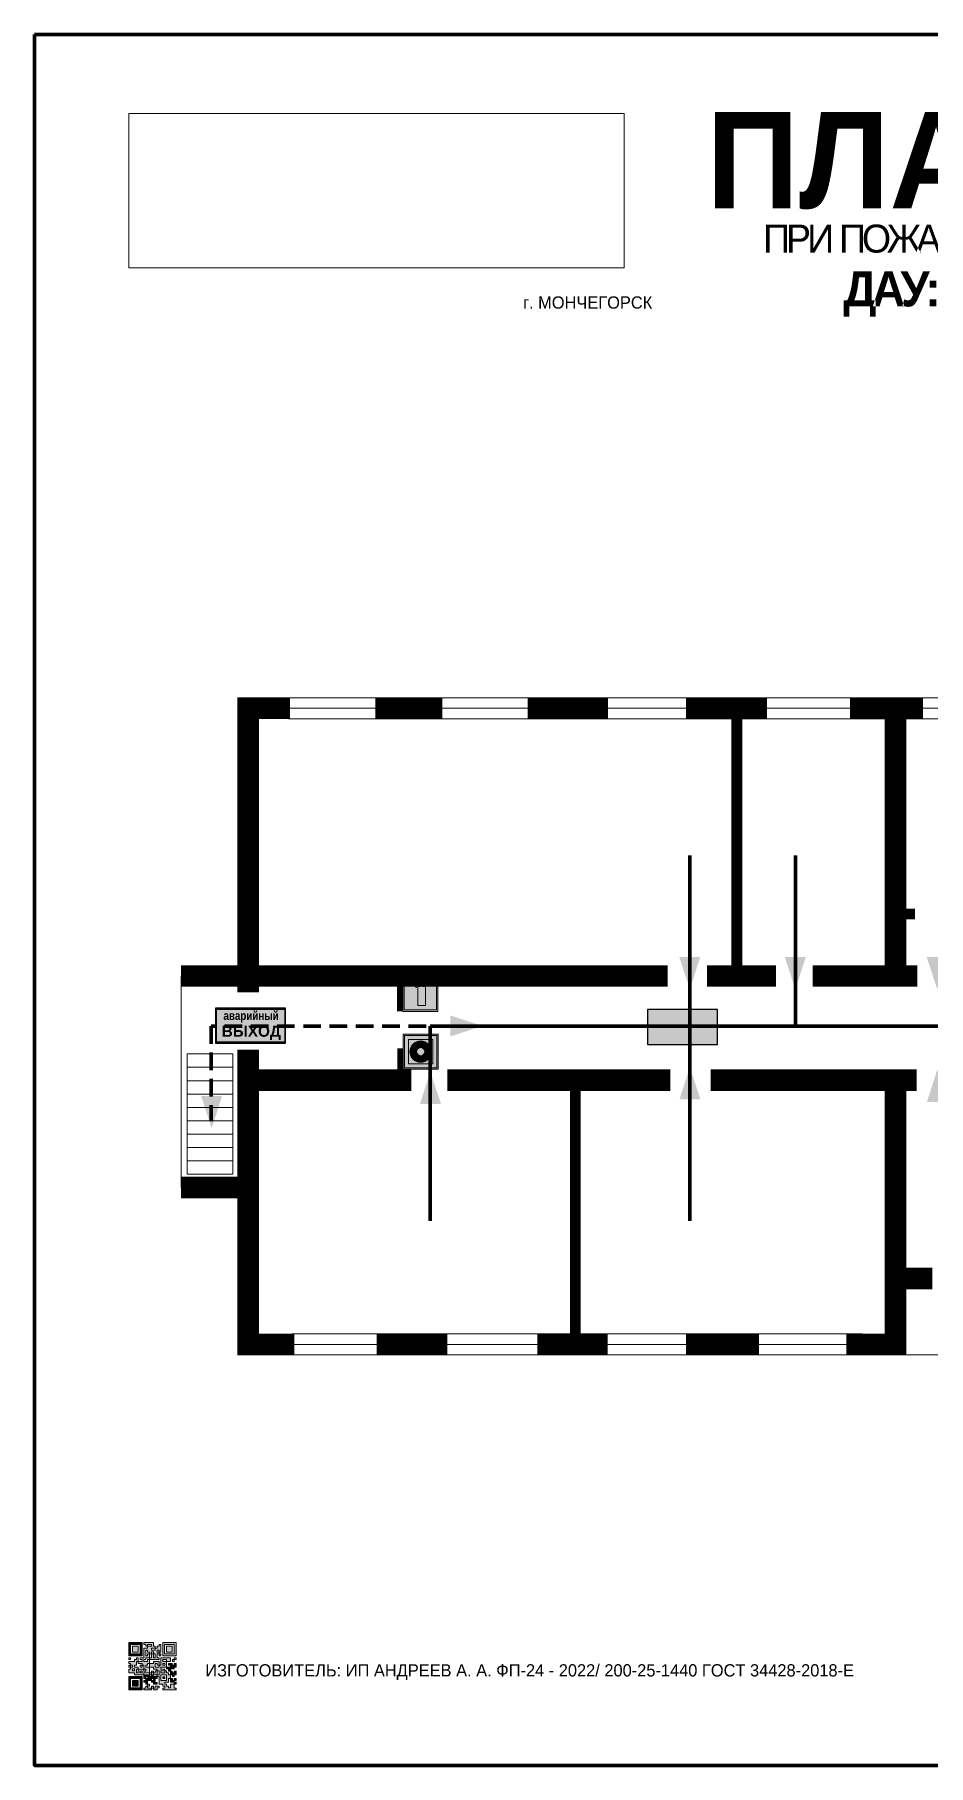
# Model space of a CAD drawing. Header units: millimetres. Extents: x 13810 to 67229, y 12374 to 21950.
# Drawn here: x 23687.5 to 23891.6, y 19872 to 20267 of the extents above; entities that cross this region are included whole.
import ezdxf

# ---------------------------------------------------------------- set-up
doc = ezdxf.new("R2010")
doc.units = ezdxf.units.MM
doc.linetypes.add('{ Wide Dash }', pattern=[12, 4, -2, 4, -2])
doc.layers.add('План_Штампы', color=7, linetype='Continuous')
doc.styles.add('обычный', font='arial.ttf')
picture_1 = doc.add_image_def('image1.jpg', size_in_pixel=(337, 105))

# ---------------------------------------------------------------- blocks, each defined once
blk = doc.blocks.new('QR')
at = {"lineweight": 0}
h = blk.add_hatch(color=256, dxfattribs=at)
h.dxf.hatch_style = 1
h.paths.add_polyline_path([(9241.16, 2687.38), (9242.01, 2687.38), (9242.01, 2687.83), (9241.59, 2687.83), (9241.59, 2688.68), (9239.45, 2688.68), (9239.45, 2688.25), (9239.86, 2688.25), (9239.86, 2687.83), (9240.29, 2687.83), (9240.29, 2688.25), (9241.16, 2688.25), (9241.16, 2687.83), (9240.29, 2687.83), (9240.29, 2687.38), (9239.45, 2687.38), (9239.45, 2685.22), (9238.57, 2685.22), (9238.57, 2684.8), (9239.02, 2684.8), (9239.02, 2684.37), (9238.13, 2684.37), (9238.13, 2683.92), (9239.02, 2683.92), (9239.02, 2683.5), (9239.44, 2683.5), (9239.44, 2682.64), (9239.87, 2682.64), (9239.87, 2682.18), (9239.44, 2682.18), (9239.44, 2682.64), (9238.13, 2682.64), (9238.13, 2681.76), (9237.71, 2681.76), (9237.71, 2682.64), (9238.13, 2682.64), (9238.13, 2683.07), (9237.27, 2683.07), (9237.27, 2683.51), (9237.71, 2683.51), (9237.71, 2684.37), (9238.13, 2684.37), (9238.13, 2685.22), (9237.71, 2685.22), (9237.71, 2684.8), (9237.28, 2684.8), (9237.28, 2684.38), (9235.98, 2684.38), (9235.98, 2683.92), (9236.4, 2683.92), (9236.4, 2683.49), (9236.84, 2683.49), (9236.84, 2683.07), (9236.4, 2683.07), (9236.4, 2682.64), (9235.98, 2682.64), (9235.98, 2681.76), (9237.29, 2681.76), (9237.29, 2681.33), (9239.43, 2681.33), (9239.43, 2681.76), (9240.74, 2681.76), (9240.74, 2683.05), (9239.87, 2683.05), (9239.87, 2683.5), (9240.29, 2683.5), (9240.29, 2683.91), (9240.74, 2683.91), (9240.74, 2684.81), (9240.29, 2684.81), (9240.29, 2684.79), (9240.29, 2684.37), (9239.45, 2684.37), (9239.45, 2684.8), (9239.87, 2684.8), (9239.87, 2685.21), (9240.74, 2685.21), (9240.74, 2686.1), (9240.29, 2686.1), (9240.29, 2685.64), (9239.86, 2685.64), (9239.86, 2686.95), (9240.29, 2686.95), (9240.29, 2686.52), (9240.74, 2686.52), (9240.74, 2686.1), (9241.16, 2686.1), (9241.16, 2686.53), (9241.59, 2686.53), (9241.59, 2686.1), (9242.02, 2686.1), (9242.02, 2685.21), (9241.59, 2685.21), (9241.59, 2686.1), (9241.16, 2686.1), (9241.16, 2685.21), (9240.74, 2685.21), (9240.74, 2684.81), (9242.89, 2684.81), (9242.89, 2685.22), (9242.47, 2685.22), (9242.47, 2686.11), (9242.89, 2686.11), (9242.89, 2686.52), (9242.46, 2686.52), (9242.46, 2686.95), (9242.89, 2686.95), (9242.89, 2686.52), (9243.32, 2686.52), (9243.32, 2688.26), (9242.9, 2688.26), (9242.9, 2687.83), (9242.47, 2687.83), (9242.47, 2687.38), (9242.01, 2687.38), (9242.01, 2686.94), (9241.16, 2686.94)])
h.paths.add_polyline_path([(9239.02, 2682.18), (9239.02, 2681.76), (9238.54, 2681.76), (9238.54, 2682.18)], flags=16)
h.paths.add_polyline_path([(9237.27, 2682.65), (9237.27, 2682.19), (9236.83, 2682.19), (9236.83, 2682.65)], flags=16)
h = blk.add_hatch(color=256, dxfattribs=at)
h.dxf.hatch_style = 1
h.paths.add_polyline_path([(9238.15, 2687.83), (9236.83, 2687.83), (9236.83, 2686.52), (9238.15, 2686.52)], flags=0)
h.paths.add_polyline_path([(9239.01, 2685.65), (9239.01, 2688.68), (9235.98, 2688.68), (9235.98, 2685.65)])
h.paths.add_polyline_path([(9236.41, 2686.1), (9236.41, 2688.26), (9238.56, 2688.26), (9238.56, 2686.1)], flags=16)
h.paths.add_polyline_path([(9236.83, 2686.52), (9236.83, 2687.83), (9238.15, 2687.83), (9238.15, 2686.52)], flags=0)
h = blk.add_hatch(color=256, dxfattribs=at)
h.dxf.hatch_style = 1
h.paths.add_polyline_path([(9243.32, 2686.11), (9242.89, 2686.11), (9242.89, 2685.64), (9243.32, 2685.64)])
h.paths.add_polyline_path([(9239.02, 2683.07), (9239.02, 2683.5), (9238.56, 2683.5), (9238.56, 2683.07)])
h.paths.add_polyline_path([(9236.4, 2684.8), (9236.4, 2685.22), (9235.98, 2685.22), (9235.98, 2684.8)])
h.paths.add_polyline_path([(9236.4, 2683.07), (9236.4, 2683.49), (9235.98, 2683.49), (9235.98, 2683.07)])
h = blk.add_hatch(color=256, dxfattribs=at)
h.dxf.hatch_style = 1
h.paths.add_polyline_path([(9238.15, 2686.52), (9238.15, 2687.83), (9236.83, 2687.83), (9236.83, 2686.52)])
h.paths.add_polyline_path([(9245.91, 2686.52), (9245.91, 2687.83), (9244.59, 2687.83), (9244.59, 2686.52)], flags=0)
h.paths.add_polyline_path([(9246.77, 2685.65), (9246.77, 2688.68), (9243.74, 2688.68), (9243.74, 2685.65)])
h.paths.add_polyline_path([(9244.17, 2686.1), (9244.17, 2688.26), (9246.32, 2688.26), (9246.32, 2686.1)], flags=16)
h.paths.add_polyline_path([(9244.59, 2686.52), (9244.59, 2687.83), (9245.91, 2687.83), (9245.91, 2686.52)], flags=0)
h = blk.add_hatch(color=256, dxfattribs=at)
h.dxf.hatch_style = 1
h.paths.add_polyline_path([(9240.75, 2681.76), (9240.75, 2681.35), (9241.17, 2681.35), (9241.17, 2681.76)])
h.paths.add_polyline_path([(9241.6, 2682.18), (9241.17, 2682.18), (9241.17, 2681.76), (9241.6, 2681.76)])
h.paths.add_polyline_path([(9242.47, 2681.34), (9242.47, 2682.19), (9242.02, 2682.19), (9242.02, 2681.76), (9241.6, 2681.76), (9241.6, 2681.34)])
h.paths.add_polyline_path([(9239.87, 2678.3), (9239.44, 2678.3), (9239.44, 2677.89), (9241.17, 2677.89), (9241.17, 2678.3), (9240.28, 2678.3), (9240.28, 2678.73), (9239.87, 2678.73)])
h.paths.add_polyline_path([(9240.75, 2678.73), (9240.75, 2679.19), (9240.28, 2679.19), (9240.28, 2678.73)])
h.paths.add_polyline_path([(9241.6, 2678.73), (9241.17, 2678.73), (9241.17, 2678.3), (9241.6, 2678.3)])
h.paths.add_polyline_path([(9242.02, 2678.3), (9241.6, 2678.3), (9241.6, 2677.89), (9242.48, 2677.89), (9242.48, 2678.31), (9242.9, 2678.31), (9242.9, 2678.73), (9242.02, 2678.73)])
h.paths.add_polyline_path([(9246.36, 2684.37), (9246.36, 2684.79), (9245.93, 2684.79), (9245.93, 2684.37)])
h.paths.add_polyline_path([(9246.78, 2685.2), (9246.36, 2685.2), (9246.36, 2684.79), (9246.78, 2684.79)])
h.paths.add_polyline_path([(9245.91, 2687.83), (9244.59, 2687.83), (9244.59, 2686.52), (9245.91, 2686.52)])
h = blk.add_hatch(color=256, dxfattribs=at)
h.dxf.hatch_style = 1
h.paths.add_polyline_path([(9243.32, 2682.64), (9243.32, 2683.07), (9244.62, 2683.07), (9244.62, 2684.37), (9243.74, 2684.37), (9243.74, 2684.8), (9244.62, 2684.8), (9244.62, 2684.37), (9245.48, 2684.37), (9245.48, 2685.22), (9243.32, 2685.22), (9243.32, 2683.5), (9242.89, 2683.5), (9242.89, 2683.06), (9242.01, 2683.06), (9242.01, 2683.91), (9242.47, 2683.91), (9242.47, 2683.5), (9242.89, 2683.5), (9242.89, 2684.38), (9241.59, 2684.38), (9241.59, 2683.91), (9240.74, 2683.91), (9240.74, 2683.05), (9241.59, 2683.05), (9241.59, 2682.64), (9242.47, 2682.64), (9242.47, 2682.19), (9242.91, 2682.19), (9242.91, 2681.34), (9242.48, 2681.34), (9242.48, 2680.91), (9242.91, 2680.91), (9242.91, 2679.17), (9243.75, 2679.17), (9243.75, 2678.73), (9244.2, 2678.73), (9244.2, 2678.3), (9243.75, 2678.3), (9243.75, 2677.88), (9246.78, 2677.88), (9246.78, 2678.3), (9246.35, 2678.3), (9246.35, 2679.19), (9245.48, 2679.19), (9245.48, 2678.31), (9245.05, 2678.31), (9245.05, 2678.73), (9244.62, 2678.73), (9244.62, 2679.19), (9244.2, 2679.19), (9244.2, 2679.61), (9245.05, 2679.61), (9245.05, 2680.46), (9245.48, 2680.46), (9245.48, 2681.34), (9245.04, 2681.34), (9245.04, 2681.76), (9244.63, 2681.76), (9244.63, 2682.19), (9244.21, 2682.19), (9244.21, 2681.76), (9243.32, 2681.76), (9243.32, 2682.19), (9244.21, 2682.19), (9244.21, 2682.64)])
h.paths.add_polyline_path([(9243.75, 2683.49), (9243.75, 2683.92), (9244.21, 2683.92), (9244.21, 2683.49)], flags=16)
h.paths.add_polyline_path([(9243.32, 2681.34), (9244.63, 2681.34), (9244.63, 2680.04), (9243.32, 2680.04)], flags=16)
h.paths.add_polyline_path([(9243.76, 2680.89), (9244.18, 2680.89), (9244.18, 2680.48), (9243.76, 2680.48)], flags=0)
h = blk.add_hatch(color=256, dxfattribs=at)
h.dxf.hatch_style = 1
h.paths.add_polyline_path([(9246.36, 2683.07), (9246.78, 2683.07), (9246.78, 2683.92), (9246.36, 2683.92), (9246.36, 2683.49), (9245.92, 2683.49), (9245.92, 2683.92), (9245.06, 2683.92), (9245.06, 2683.49), (9245.48, 2683.49), (9245.48, 2683.07), (9244.62, 2683.07), (9244.62, 2682.65), (9245.05, 2682.65), (9245.05, 2682.18), (9245.48, 2682.18), (9245.48, 2682.65), (9246.36, 2682.65)])
h.paths.add_polyline_path([(9246.78, 2682.18), (9246.36, 2682.18), (9246.36, 2681.75), (9245.92, 2681.75), (9245.92, 2682.18), (9245.48, 2682.18), (9245.48, 2681.34), (9245.48, 2681.34), (9245.94, 2681.34), (9245.94, 2680.91), (9246.36, 2680.91), (9246.36, 2681.34), (9246.78, 2681.34)])
h = blk.add_hatch(color=256, dxfattribs=at)
h.dxf.hatch_style = 1
h.paths.add_polyline_path([(9235.98, 2680.9), (9235.98, 2677.86), (9239.02, 2677.86), (9239.02, 2680.9)])
h.paths.add_polyline_path([(9238.57, 2680.48), (9238.57, 2678.32), (9236.41, 2678.32), (9236.41, 2680.48)], flags=16)
h.paths.add_polyline_path([(9238.15, 2680.05), (9238.15, 2678.74), (9236.83, 2678.74), (9236.83, 2680.05)], flags=0)
h = blk.add_hatch(color=256, dxfattribs=at)
h.dxf.hatch_style = 1
h.paths.add_polyline_path([(9238.15, 2680.05), (9236.83, 2680.05), (9236.83, 2678.74), (9238.15, 2678.74)])
h = blk.add_hatch(color=256, dxfattribs=at)
h.dxf.hatch_style = 1
h.paths.add_polyline_path([(9242.02, 2680.46), (9242.48, 2680.46), (9242.48, 2680.91), (9241.58, 2680.91), (9241.58, 2681.35), (9241.17, 2681.35), (9241.17, 2680.91), (9240.75, 2680.91), (9240.75, 2681.33), (9239.43, 2681.33), (9239.43, 2680.46), (9239.86, 2680.46), (9239.86, 2680.92), (9240.3, 2680.92), (9240.3, 2680.46), (9239.86, 2680.46), (9239.86, 2680.04), (9239.44, 2680.04), (9239.44, 2679.62), (9239.86, 2679.62), (9239.86, 2679.19), (9240.29, 2679.19), (9240.29, 2680.03), (9241.18, 2680.03), (9241.18, 2680.47), (9241.6, 2680.47), (9241.6, 2680.03), (9241.18, 2680.03), (9241.18, 2679.61), (9241.6, 2679.61), (9241.6, 2679.19), (9242.47, 2679.19), (9242.47, 2679.6), (9242.02, 2679.6)])
h = blk.add_hatch(color=256, dxfattribs=at)
h.dxf.hatch_style = 1
h.paths.add_polyline_path([(9244.18, 2680.48), (9244.18, 2680.89), (9243.76, 2680.89), (9243.76, 2680.48)])
h = blk.add_hatch(color=256, dxfattribs=at)
h.dxf.hatch_style = 1
h.paths.add_polyline_path([(9245.93, 2680.04), (9245.93, 2680.46), (9245.48, 2680.46), (9245.48, 2679.62), (9246.35, 2679.62), (9246.35, 2680.04)])
h.paths.add_polyline_path([(9246.78, 2680.04), (9246.78, 2680.46), (9246.35, 2680.46), (9246.35, 2680.04)])
h.paths.add_polyline_path([(9246.78, 2679.18), (9246.78, 2679.62), (9246.35, 2679.62), (9246.35, 2679.18)])
for points in [[(9237.71, 2685.22), (9238.13, 2685.22), (9238.13, 2684.37), (9237.71, 2684.37), (9237.71, 2683.51), (9237.27, 2683.51), (9237.27, 2683.07), (9238.13, 2683.07), (9238.13, 2682.64), (9237.71, 2682.64), (9237.71, 2681.76), (9238.13, 2681.76), (9238.13, 2682.64), (9239.44, 2682.64), (9239.44, 2683.5), (9239.02, 2683.5), (9239.02, 2683.07), (9238.56, 2683.07), (9238.56, 2683.5), (9239.02, 2683.5), (9239.02, 2683.92), (9238.13, 2683.92), (9238.13, 2684.37), (9239.02, 2684.37), (9239.02, 2684.8), (9238.57, 2684.8), (9238.57, 2685.22), (9239.45, 2685.22), (9239.45, 2687.38), (9240.29, 2687.38), (9240.29, 2687.83), (9239.86, 2687.83), (9239.86, 2688.25), (9239.45, 2688.25), (9239.45, 2688.68), (9241.59, 2688.68), (9241.59, 2687.83), (9242.01, 2687.83), (9242.01, 2687.38), (9242.47, 2687.38), (9242.47, 2687.83), (9242.9, 2687.83), (9242.9, 2688.26), (9243.32, 2688.26), (9243.32, 2686.52), (9242.89, 2686.52), (9242.89, 2686.11), (9243.32, 2686.11), (9243.32, 2685.64), (9242.89, 2685.64), (9242.89, 2686.11), (9242.47, 2686.11), (9242.47, 2685.22), (9242.89, 2685.22), (9242.89, 2684.81), (9240.74, 2684.81), (9240.74, 2683.91), (9241.59, 2683.91), (9241.59, 2684.38), (9242.89, 2684.38), (9242.89, 2683.5), (9242.47, 2683.5), (9242.47, 2683.91), (9242.01, 2683.91), (9242.01, 2683.06), (9242.89, 2683.06), (9242.89, 2683.5), (9243.32, 2683.5), (9243.32, 2685.22), (9245.48, 2685.22), (9245.48, 2684.37), (9244.62, 2684.37), (9244.62, 2683.07), (9245.48, 2683.07), (9245.48, 2683.49), (9245.06, 2683.49), (9245.06, 2683.92), (9245.92, 2683.92), (9245.92, 2683.49), (9246.36, 2683.49), (9246.36, 2683.92), (9246.78, 2683.92), (9246.78, 2683.07), (9246.36, 2683.07), (9246.36, 2682.65), (9245.48, 2682.65), (9245.48, 2682.18), (9245.92, 2682.18), (9245.92, 2681.75), (9246.36, 2681.75), (9246.36, 2682.18), (9246.78, 2682.18), (9246.78, 2681.34), (9246.36, 2681.34), (9246.36, 2680.91), (9245.94, 2680.91), (9245.94, 2681.34), (9245.48, 2681.34), (9245.48, 2680.46), (9245.93, 2680.46), (9245.93, 2680.04), (9246.35, 2680.04), (9246.35, 2680.46), (9246.78, 2680.46), (9246.78, 2680.04), (9246.78, 2680.04), (9246.35, 2680.04), (9246.35, 2679.62), (9246.78, 2679.62), (9246.78, 2679.18), (9246.35, 2679.18), (9246.35, 2678.3), (9246.78, 2678.3), (9246.78, 2677.88), (9243.75, 2677.88), (9243.75, 2678.3), (9244.2, 2678.3), (9244.2, 2678.73), (9243.75, 2678.73), (9243.75, 2679.17), (9242.91, 2679.17), (9242.91, 2680.91), (9242.48, 2680.91), (9242.48, 2680.46), (9242.02, 2680.46), (9242.02, 2679.6), (9242.47, 2679.6), (9242.47, 2679.19), (9241.6, 2679.19), (9241.6, 2679.61), (9241.18, 2679.61), (9241.18, 2680.03), (9240.29, 2680.03), (9240.29, 2679.19), (9240.75, 2679.19), (9240.75, 2678.73), (9240.28, 2678.73), (9240.28, 2678.3), (9241.17, 2678.3), (9241.17, 2678.73), (9241.6, 2678.73), (9241.6, 2678.3), (9242.02, 2678.3), (9242.02, 2678.73), (9242.9, 2678.73), (9242.9, 2678.31), (9242.48, 2678.31), (9242.48, 2677.89), (9241.6, 2677.89), (9241.6, 2678.3), (9241.17, 2678.3), (9241.17, 2677.89), (9239.44, 2677.89), (9239.44, 2678.3), (9239.87, 2678.3), (9239.87, 2678.73), (9240.28, 2678.73), (9240.28, 2679.19), (9240.29, 2679.19), (9239.86, 2679.19), (9239.86, 2679.62), (9239.44, 2679.62), (9239.44, 2680.04), (9239.86, 2680.04), (9239.86, 2680.46), (9239.43, 2680.46), (9239.43, 2681.33), (9237.29, 2681.33), (9237.29, 2681.76), (9235.98, 2681.76), (9235.98, 2682.64), (9236.4, 2682.64), (9236.4, 2683.07), (9235.98, 2683.07), (9235.98, 2683.49), (9236.4, 2683.49), (9236.4, 2683.92), (9235.98, 2683.92), (9235.98, 2684.38), (9237.28, 2684.38), (9237.28, 2684.8), (9237.71, 2684.8), (9237.71, 2685.22), (9237.92, 2685.22)], [(9240.74, 2686.1), (9240.74, 2686.52), (9240.29, 2686.52), (9240.29, 2686.95), (9239.86, 2686.95), (9239.86, 2685.64), (9240.29, 2685.64), (9240.29, 2686.1), (9240.74, 2686.1), (9240.74, 2686.52)], [(9240.74, 2683.05), (9240.74, 2681.76), (9239.43, 2681.76), (9239.43, 2681.33), (9240.75, 2681.33), (9240.75, 2681.35), (9240.75, 2680.91), (9241.17, 2680.91), (9241.17, 2681.35), (9241.58, 2681.35), (9241.58, 2680.91), (9242.48, 2680.91), (9242.48, 2681.34), (9242.91, 2681.34), (9242.91, 2682.19), (9242.47, 2682.19), (9242.47, 2682.64), (9241.59, 2682.64), (9241.59, 2683.05), (9240.74, 2683.05)], [(9240.74, 2685.21), (9239.87, 2685.21), (9239.87, 2684.8), (9239.45, 2684.8), (9239.45, 2684.37), (9240.29, 2684.37), (9240.29, 2684.79), (9240.29, 2684.81), (9240.74, 2684.81), (9240.74, 2685.21), (9239.87, 2685.21)], [(9240.74, 2683.91), (9240.29, 2683.91), (9240.29, 2683.5), (9239.87, 2683.5), (9239.87, 2683.05), (9240.74, 2683.05), (9240.74, 2683.91)], [(9241.6, 2681.76), (9242.02, 2681.76), (9242.02, 2682.19), (9242.47, 2682.19), (9242.47, 2681.34), (9241.6, 2681.34), (9241.6, 2681.76)], [(9244.62, 2683.07), (9243.32, 2683.07), (9243.32, 2682.64), (9244.21, 2682.64), (9244.21, 2682.19), (9243.32, 2682.19), (9243.32, 2681.76), (9244.21, 2681.76), (9244.21, 2682.19), (9244.63, 2682.19), (9244.63, 2681.76), (9245.04, 2681.76), (9245.04, 2681.34), (9245.48, 2681.34)], [(9244.62, 2684.37), (9244.62, 2684.8), (9243.74, 2684.8), (9243.74, 2684.37), (9244.62, 2684.37)], [(9245.48, 2682.18), (9245.05, 2682.18), (9245.05, 2682.65), (9244.62, 2682.65), (9244.62, 2683.07)], [(9245.48, 2682.18), (9245.48, 2681.34)], [(9239.86, 2680.46), (9239.86, 2680.92), (9240.3, 2680.92), (9240.3, 2680.46), (9239.86, 2680.46)], [(9245.48, 2680.46), (9245.05, 2680.46), (9245.05, 2679.61), (9244.2, 2679.61), (9244.2, 2679.19), (9244.62, 2679.19), (9244.62, 2678.73), (9245.05, 2678.73), (9245.05, 2678.31), (9245.48, 2678.31), (9245.48, 2679.19), (9246.35, 2679.19), (9246.35, 2679.07)], [(9246.35, 2679.62), (9245.48, 2679.62), (9245.48, 2680.46)], [(9245.48, 2680.46), (9245.48, 2679.62), (9246.35, 2679.62), (9246.35, 2680.04), (9245.93, 2680.04), (9245.93, 2680.46), (9245.48, 2680.46), (9245.48, 2679.62)], [(9246.35, 2679.62), (9246.35, 2679.18)]]:
    blk.add_lwpolyline(points, dxfattribs=at)
for points in [[(9235.98, 2685.65), (9239.01, 2685.65), (9239.01, 2688.68), (9235.98, 2688.68)], [(9236.41, 2688.26), (9238.56, 2688.26), (9238.56, 2686.1), (9236.41, 2686.1)], [(9236.83, 2687.83), (9238.15, 2687.83), (9238.15, 2686.52), (9236.83, 2686.52)], [(9240.29, 2687.83), (9241.16, 2687.83), (9241.16, 2688.25), (9240.29, 2688.25)], [(9240.29, 2688.25), (9241.16, 2688.25), (9241.16, 2687.83), (9240.29, 2687.83)], [(9241.16, 2686.1), (9240.74, 2686.1), (9240.74, 2685.21), (9241.16, 2685.21)], [(9242.01, 2687.38), (9241.16, 2687.38), (9241.16, 2686.94), (9242.01, 2686.94)], [(9241.16, 2687.38), (9242.01, 2687.38), (9242.01, 2686.94), (9241.16, 2686.94)], [(9241.16, 2686.53), (9241.59, 2686.53), (9241.59, 2686.1), (9241.16, 2686.1)], [(9241.59, 2686.1), (9242.02, 2686.1), (9242.02, 2685.21), (9241.59, 2685.21)], [(9242.89, 2686.52), (9242.46, 2686.52), (9242.46, 2686.95), (9242.89, 2686.95)], [(9243.74, 2685.65), (9246.77, 2685.65), (9246.77, 2688.68), (9243.74, 2688.68)], [(9244.17, 2688.26), (9246.32, 2688.26), (9246.32, 2686.1), (9244.17, 2686.1)], [(9244.59, 2687.83), (9245.91, 2687.83), (9245.91, 2686.52), (9244.59, 2686.52)], [(9235.98, 2684.8), (9236.4, 2684.8), (9236.4, 2685.22), (9235.98, 2685.22)], [(9236.4, 2683.07), (9236.84, 2683.07), (9236.84, 2683.49), (9236.4, 2683.49)], [(9236.83, 2682.19), (9237.27, 2682.19), (9237.27, 2682.65), (9236.83, 2682.65)], [(9238.54, 2682.18), (9239.02, 2682.18), (9239.02, 2681.76), (9238.54, 2681.76)], [(9239.44, 2682.64), (9239.87, 2682.64), (9239.87, 2682.18), (9239.44, 2682.18)], [(9241.17, 2682.18), (9241.6, 2682.18), (9241.6, 2681.76), (9241.17, 2681.76)], [(9243.75, 2683.92), (9244.21, 2683.92), (9244.21, 2683.49), (9243.75, 2683.49)], [(9245.93, 2684.79), (9246.36, 2684.79), (9246.36, 2684.37), (9245.93, 2684.37)], [(9246.36, 2685.2), (9246.78, 2685.2), (9246.78, 2684.79), (9246.36, 2684.79)], [(9235.98, 2677.86), (9239.02, 2677.86), (9239.02, 2680.9), (9235.98, 2680.9)], [(9236.41, 2680.48), (9238.57, 2680.48), (9238.57, 2678.32), (9236.41, 2678.32)], [(9236.83, 2680.05), (9238.15, 2680.05), (9238.15, 2678.74), (9236.83, 2678.74)], [(9240.75, 2681.76), (9241.17, 2681.76), (9241.17, 2681.35), (9240.75, 2681.35)], [(9241.18, 2680.03), (9241.6, 2680.03), (9241.6, 2680.47), (9241.18, 2680.47)], [(9243.32, 2680.04), (9244.63, 2680.04), (9244.63, 2681.34), (9243.32, 2681.34)], [(9243.76, 2680.89), (9244.18, 2680.89), (9244.18, 2680.48), (9243.76, 2680.48)]]:
    blk.add_lwpolyline(points, close=True, dxfattribs=at)
blk = doc.blocks.new('A$C32E8229D')
at = {"true_color": 0xffffff}
blk.add_hatch(color=7, dxfattribs=at).paths.add_polyline_path([(0, 0), (0, -8), (16, -8), (16, 0)])
h = blk.add_hatch(color=126)
h.paths.add_polyline_path([(0.2, -0.2), (15.8, -0.2), (15.8, -7.8), (0.2, -7.8)])
h.paths.add_polyline_path([(13.49, -2.05), (12.08, -2.05), (11.37, -2.63, 0.162397), (11.29, -2.84), (11.29, -3.63), (10.35, -3.63), (10.35, -4.05), (11.68, -4.05), (11.68, -3.48), (12.26, -4.28), (11.29, -5.1), (11.29, -6.78), (11.85, -6.78), (11.85, -5.44), (12.8, -4.64), (12.8, -5.94), (14.46, -5.94), (14.46, -5.39), (13.45, -5.39), (13.45, -3.97), (12.46, -2.59), (13.15, -2.59), (13.69, -3.34), (14.18, -3)], flags=16)
h.paths.add_polyline_path([(10.74, -1.82, 1), (11.8, -1.82, 1)], flags=16)
h.paths.add_polyline_path([(9.39, -3.59), (5.99, -3.59), (6.56, -3.03), (5.91, -3.03), (5.1, -3.83), (5.91, -4.64), (6.56, -4.64), (5.99, -4.09), (9.39, -4.09)], flags=16)
h.paths.add_polyline_path([(4.29, -1.08), (1.72, -1.08), (1.72, -6.6), (4.29, -6.6)], flags=16)
at = {"color": 126}
blk.add_lwpolyline([(16, -8), (0, -8), (0, 0), (16, 0)], close=True, dxfattribs=at)
blk = doc.blocks.new('A$C41C009D9')
at = {"true_color": 0xffffff}
blk.add_hatch(color=7, dxfattribs=at).paths.add_polyline_path([(0, 8), (-16, 8), (-16, 0), (0, 0)])
h = blk.add_hatch(color=126)
h.dxf.hatch_style = 1
h.paths.add_polyline_path([(-15.8, 7.8), (-15.8, 0.2), (-0.2, 0.2), (-0.2, 7.8)])
at = {"color": 126}
for points in [[(-16, 0), (0, 0), (0, 8), (-16, 8)], [(-16, 0), (0, 0), (0, 8), (-16, 8)], [(-15.8, 7.8), (-0.2, 7.8), (-0.2, 0.2), (-15.8, 0.2)]]:
    blk.add_lwpolyline(points, close=True, dxfattribs=at)
at = {"color": 7, "true_color": 0xffffff, "insert": (-15.8, 7.3), "char_height": 2.5, "width": 15.5999, "attachment_point": 1, "style": 'обычный'}
blk.add_mtext('\\pi1.6133;{\\fArial|b1|i0|c204|p34;\\H0.8x;\\W0.8;аварийный\\H1.25x;\\W1;\\P\\pi1.2327;ВЫХОД}', dxfattribs=at)
blk = doc.blocks.new('A$C3AD82952')
at = {"true_color": 0xf5f5ff}
h = blk.add_hatch(color=7, dxfattribs=at)
h.dxf.hatch_style = 1
h.paths.add_polyline_path([(8.21, 8.73, 0.414214), (7.89, 9.05), (7.22, 9.05), (7.22, 9.92), (7.59, 9.92, 1), (7.57, 10.36), (7.22, 10.36), (7.22, 10.6), (6.43, 10.6), (6.43, 10.36), (6.01, 10.36), (4.74, 9.59), (4.74, 8.69), (4.98, 8.73), (4.98, 9.26), (6.12, 9.91), (6.43, 9.91), (6.43, 9.05), (5.76, 9.05, 0.414214), (5.44, 8.73), (5.44, 2.2), (8.21, 2.2)], flags=0)
h.paths.add_polyline_path([(12.8, 12.8), (0, 12.8), (0, 0), (12.8, 0)])
h.paths.add_polyline_path([(0.51, 12.29), (12.29, 12.29), (12.29, 0.51), (0.51, 0.51)], flags=16)
h.paths.add_polyline_path([(4.74, 9.59), (6.01, 10.36), (6.43, 10.36), (6.43, 10.6), (7.22, 10.6), (7.22, 10.36), (7.59, 10.36, -0.94586), (7.59, 9.92), (7.22, 9.92), (7.22, 9.05), (7.89, 9.05, -0.414214), (8.21, 8.73), (8.21, 2.2), (5.44, 2.2), (5.44, 8.73, -0.414214), (5.76, 9.05), (6.43, 9.05), (6.43, 9.91), (6.12, 9.91), (4.98, 9.26), (4.98, 8.73), (4.74, 8.69)], flags=0)
h = blk.add_hatch(color=242)
h.dxf.hatch_style = 1
h.paths.add_polyline_path([(12.29, 12.29), (0.51, 12.29), (0.51, 0.51), (12.29, 0.51)])
h.paths.add_polyline_path([(4.74, 8.69), (4.74, 9.59), (6.01, 10.36), (6.43, 10.36), (6.43, 10.6), (7.22, 10.6), (7.22, 10.36), (7.59, 10.36, -0.94586), (7.59, 9.92), (7.22, 9.92), (7.22, 9.05), (7.89, 9.05, -0.414214), (8.21, 8.73), (8.21, 2.2), (5.44, 2.2), (5.44, 8.73, -0.414214), (5.76, 9.05), (6.43, 9.05), (6.43, 9.91), (6.12, 9.91), (4.98, 9.26), (4.98, 8.73)], flags=16)
h = blk.add_hatch(color=7, dxfattribs=at)
h.dxf.hatch_style = 1
h.paths.add_polyline_path([(8.21, 8.73, 0.414214), (7.89, 9.05), (7.22, 9.05), (7.22, 9.92), (7.59, 9.92, 1), (7.57, 10.36), (7.22, 10.36), (7.22, 10.6), (6.43, 10.6), (6.43, 10.36), (6.01, 10.36), (4.74, 9.59), (4.74, 8.69), (4.98, 8.73), (4.98, 9.26), (6.12, 9.91), (6.43, 9.91), (6.43, 9.05), (5.76, 9.05, 0.414214), (5.44, 8.73), (5.44, 2.2), (8.21, 2.2)])
at = {"color": 242, "lineweight": 5}
for p, q in [((0, 0), (0, 12.8)), ((0, 12.8), (12.8, 12.8)), ((12.8, 0), (12.8, 12.8)), ((6.01, 10.36), (4.74, 9.59)), ((4.74, 9.59), (4.74, 8.69)), ((4.74, 8.69), (4.98, 8.73)), ((4.98, 9.26), (6.12, 9.91)), ((4.98, 8.73), (4.98, 9.26)), ((5.44, 2.2), (5.44, 8.73)), ((5.76, 9.05), (6.43, 9.05)), ((6.01, 10.36), (6.43, 10.36)), ((6.12, 9.91), (6.43, 9.91)), ((7.22, 10.6), (6.43, 10.6)), ((6.43, 10.6), (6.43, 10.36)), ((6.43, 9.91), (6.43, 9.05)), ((7.22, 10.36), (7.22, 10.6)), ((7.59, 10.36), (7.22, 10.36)), ((7.22, 9.05), (7.22, 9.92)), ((7.59, 9.92), (7.22, 9.92)), ((7.89, 9.05), (7.22, 9.05)), ((8.21, 2.2), (8.21, 8.73)), ((0, 0), (12.8, 0)), ((5.44, 2.2), (8.21, 2.2))]:
    blk.add_line(p, q, dxfattribs=at)
blk.add_lwpolyline([(0.51, 12.29), (12.29, 12.29), (12.29, 0.51), (0.51, 0.51)], close=True, dxfattribs=at)
for centre, radius, start, end in [((5.76, 8.73), 0.32, 90, 180), ((7.58, 10.14), 0.223, 273.18746, 86.81254), ((7.89, 8.73), 0.32, 0, 90)]:
    blk.add_arc(centre, radius, start, end, dxfattribs=at)
blk = doc.blocks.new('A$C54414219')
at = {"true_color": 0xffffff}
h = blk.add_hatch(color=7, dxfattribs=at)
h.paths.add_polyline_path([(2.39, -9.45), (2.39, -18.3), (11.23, -18.3), (11.23, -9.45)], flags=0)
h.paths.add_polyline_path([(10.71, -13.87, -1), (2.92, -13.87, -1)], flags=0)
h.paths.add_polyline_path([(8.3, -13.87, -1), (5.33, -13.87, -1)], flags=0)
h.paths.add_polyline_path([(0.41, -7.47), (0.41, -20.27), (13.21, -20.27), (13.21, -7.47)])
h.paths.add_polyline_path([(0.92, -19.77), (12.71, -19.77), (12.71, -7.98), (0.92, -7.98)], flags=16)
h.paths.add_polyline_path([(11.23, -9.45), (11.23, -18.3), (2.39, -18.3), (2.39, -9.45)], flags=0)
at = {"lineweight": 5}
h = blk.add_hatch(color=242, dxfattribs=at)
h.paths.add_polyline_path([(12.71, -7.98), (0.92, -7.98), (0.92, -19.77), (12.71, -19.77)])
h.paths.add_polyline_path([(11.23, -18.3), (2.39, -18.3), (2.39, -9.45), (11.23, -9.45)], flags=16)
h.paths.add_polyline_path([(10.71, -13.87, -1), (2.92, -13.87, -1)], flags=0)
h.paths.add_polyline_path([(8.3, -13.87, -1), (5.33, -13.87, -1)], flags=0)
at = {"true_color": 0xffffff}
h = blk.add_hatch(color=7, dxfattribs=at)
h.paths.add_polyline_path([(2.39, -9.45), (2.39, -18.3), (11.23, -18.3), (11.23, -9.45)])
h.paths.add_polyline_path([(10.71, -13.87, -1), (2.92, -13.87, -1)], flags=16)
h.paths.add_polyline_path([(8.3, -13.87, -1), (5.33, -13.87, -1)], flags=0)
at = {"lineweight": 5}
h = blk.add_hatch(color=242, dxfattribs=at)
h.paths.add_polyline_path([(2.92, -13.87, 1), (10.71, -13.87, 1)])
h.paths.add_polyline_path([(8.3, -13.87, -1), (5.33, -13.87, -1)], flags=16)
at = {"color": 242, "lineweight": 5}
for p, q in [((0.41, -20.27), (0.41, -7.47)), ((0.41, -7.47), (13.21, -7.47)), ((0.41, -7.47), (13.21, -7.47)), ((13.21, -20.27), (13.21, -7.47)), ((0.41, -20.27), (13.21, -20.27))]:
    blk.add_line(p, q, dxfattribs=at)
for points in [[(0.92, -7.98), (12.71, -7.98), (12.71, -19.77), (0.92, -19.77)], [(2.39, -9.45), (11.23, -9.45), (11.23, -18.3), (2.39, -18.3)]]:
    blk.add_lwpolyline(points, close=True, dxfattribs=at)
for radius in [3.89, 1.49]:
    blk.add_circle((6.81, -13.87), radius, dxfattribs=at)

msp = doc.modelspace()

# ---------------------------------------------------------------- linework, layer by layer
at = {"color": 2, "lineweight": 100}
msp.add_lwpolyline([(23687.54, 20266.98), (24287.54, 20266.98), (24287.54, 19871.98), (23687.54, 19871.98)], close=True, dxfattribs=at)
at = {"lineweight": 100, "const_width": 4.94}
for points in [[(23736.28, 20048.43), (23736.28, 20113.24), (23745.82, 20113.24)], [(23765.3, 20113.24), (23780.61, 20113.24)], [(23800.09, 20113.24), (23818.43, 20113.24)], [(23836.2, 20113.24), (23854.73, 20113.24)], [(23873.64, 20113.24), (23890.34, 20113.24)], [(23884.02, 20052.13), (23884.02, 20113.24), (23884.02, 20087.62)], [(23746.84, 19968.04), (23736.28, 19968.04), (23736.28, 20035.33)], [(23720.96, 20003.89), (23736.28, 20003.89)], [(23884.02, 19983.07), (23892.48, 19983.07)], [(23781.74, 19968.04), (23765.65, 19968.04)], [(23818.38, 19968.04), (23802.29, 19968.04)], [(23852.89, 19968.04), (23836.22, 19968.04)], [(23884.02, 19968.04), (23872.86, 19968.04)]]:
    msp.add_lwpolyline(points, dxfattribs=at)
at = {"lineweight": 0}
for points in [[(23745.59, 20115.63), (24088.75, 20115.63)], [(23745.49, 20110.81), (24088.22, 20110.81)], [(23745.82, 20113.24), (24086.63, 20113.24)], [(23720.96, 20003.89), (23720.96, 20052.13)], [(23746.3, 19970.47), (23876.45, 19970.47)], [(23746.84, 19968.04), (23876.99, 19968.04)], [(23746.14, 19965.67), (23876.29, 19965.67)], [(23885.95, 19965.68), (23942.08, 19965.68)]]:
    msp.add_lwpolyline(points, dxfattribs=at)
for points, const_width in [([(23847.82, 20052.13), (23847.82, 20113.24)], 2.47), ([(23883.4, 20066.27), (23888.54, 20066.27)], 2.47), ([(23720.96, 20052.13), (23832.02, 20052.13)], 4.94), ([(23841, 20052.13), (23856.76, 20052.13)], 4.94), ([(23865.14, 20052.13), (23889, 20052.13)], 4.94), ([(23773.55, 20028.36), (23736.62, 20028.36)], 4.94), ([(23832.67, 20028.36), (23781.74, 20028.36)], 4.94), ([(23888.9, 20028.36), (23841.86, 20028.36)], 4.94), ([(23872.86, 19968.04), (23884.02, 19968.04), (23884.02, 20028.47)], 4.94), ([(23810.97, 19968.04), (23810.97, 20029.15)], 2.47)]:
    msp.add_lwpolyline(points, dxfattribs=dict(at, const_width=const_width))
at = {"color": 126, "lineweight": 100, "true_color": 0x008754}
for points in [[(23837.12, 20040.65), (23837.12, 20079.66)], [(23861.21, 20040.65), (23861.21, 20079.66)], [(23777.84, 20040.65), (24043.58, 20040.65)], [(23777.84, 20040.65), (23777.84, 19996.23)], [(23837.12, 20040.65), (23837.12, 19996.23)]]:
    msp.add_lwpolyline(points, dxfattribs=at)
at = {"lineweight": 0, "const_width": 1.24, "elevation": 1.24}
for points in [[(23770.89, 20044.07), (23770.89, 20052.25)], [(23770.94, 20029.3), (23770.94, 20035.66)]]:
    msp.add_lwpolyline(points, dxfattribs=at)
at = {"color": 126, "linetype": '{ Wide Dash }', "lineweight": 100, "true_color": 0x008754}
msp.add_lwpolyline([(23776.89, 20040.65), (23727.87, 20040.65), (23727.87, 20019.19)], dxfattribs=at)
at = {"lineweight": 0}
for points in [[(23722.35, 20031.29), (23732.78, 20031.29), (23732.78, 20034.34), (23722.35, 20034.34)], [(23722.35, 20028.24), (23732.78, 20028.24), (23732.78, 20031.29), (23722.35, 20031.29)], [(23722.35, 20025.19), (23732.78, 20025.19), (23732.78, 20028.24), (23722.35, 20028.24)], [(23722.35, 20022.14), (23732.78, 20022.14), (23732.78, 20025.19), (23722.35, 20025.19)], [(23722.35, 20019.09), (23732.78, 20019.09), (23732.78, 20022.14), (23722.35, 20022.14)], [(23722.35, 20016.04), (23732.78, 20016.04), (23732.78, 20019.09), (23722.35, 20019.09)], [(23722.35, 20012.99), (23732.78, 20012.99), (23732.78, 20016.04), (23722.35, 20016.04)], [(23722.35, 20009.94), (23732.78, 20009.94), (23732.78, 20012.99), (23722.35, 20012.99)], [(23722.35, 20006.89), (23732.78, 20006.89), (23732.78, 20009.94), (23722.35, 20009.94)]]:
    msp.add_lwpolyline(points, close=True, dxfattribs=at)
at = {"layer": 'План_Штампы', "color": 126, "true_color": 0x008754}
for points in [[(23834.69, 20056.47), (23839.47, 20056.46), (23837.11, 20049.12)], [(23858.78, 20056.47), (23863.57, 20056.46), (23861.21, 20049.12)], [(23891.16, 20056.47), (23895.94, 20056.46), (23893.58, 20049.12)], [(23782.42, 20038.32), (23782.42, 20043.11), (23789.77, 20040.74)], [(23839.53, 20023.97), (23834.74, 20023.97), (23837.11, 20031.32)], [(23896.02, 20023.4), (23891.23, 20023.4), (23893.59, 20030.75)], [(23780.29, 20022.94), (23775.51, 20022.95), (23777.87, 20030.29)], [(23725.54, 20024.73), (23730.32, 20024.73), (23727.96, 20017.38)]]:
    msp.add_solid(points, dxfattribs=at)

# ---------------------------------------------------------------- block references
at = {"xscale": 0.625, "yscale": 0.625, "zscale": 0.625}
for name, p in [('A$C3AD82952', (23771.61, 20044.06)), ('A$C54414219', (23771.39, 20043.55))]:
    msp.add_blockref(name, p, dxfattribs=at)
msp.add_blockref('A$C41C009D9', (23744.83, 20036.8))
at = {"color": 22, "lineweight": 100, "true_color": 0xbb1e10}
msp.add_blockref('QR', (14473.05, 17211.33), dxfattribs=at)
at = {"layer": 'План_Штампы', "color": 126, "true_color": 0x008754, "xscale": -1}
msp.add_blockref('A$C32E8229D', (23843.43, 20044.51), dxfattribs=at)

# ---------------------------------------------------------------- texts
at = {"lineweight": 0, "style": 'обычный'}
for s, insert, char_height, width, attachment_point in [('{\\fProxima Nova Rg|b1|i0|c204|p2;ПЛАН ЭВАКУАЦИИ}', (23840.9, 20249.33), 22, 493.8901, 1), ('\\pi-8.4,l8.4,t8.4;{\\fProxima Nova Rg|b0|i0|c204|p2;г. МОНЧЕГОРСК\\H1.1997x; }', (23813.78, 20205.82), 2.8, 126.6484, 5), ('\\pi-8.4,l8.4,t8.4;{\\fProxima Nova Rg|b0|i0|c204|p2;ИЗГОТОВИТЕЛЬ: ИП АНДРЕЕВ А. А.\\fProxima Nova Rg|b0|i0|c0|p2; \\fProxima Nova Rg|b0|i0|c204|p2;ФП-24 - 2022/ 200-25-1440 ГОСТ 34428-2018-Е\\H1.2266x; }', (23800.54, 19893.26), 2.8, 191.3484, 5)]:
    msp.add_mtext(s, dxfattribs=dict(at, insert=insert, char_height=char_height, width=width, attachment_point=attachment_point))
at = {"color": 0, "lineweight": 0, "insert": (23991.3, 20223.75), "char_height": 8, "width": 449.2158, "attachment_point": 5, "style": 'обычный'}
msp.add_mtext('{\\fArial Black|b1|i0|c204|p34;\\H2x;\\T0.85;  \\fArial Narrow|b0|i0|c204|p34;\\H0.8x;\\W0.9;\\P\\fProxima Nova Rg|b0|i0|c204|p2;\\H0.5x;\\W1;\\C256;ПРИ ПОЖАРЕ  ИЛИ ДРУГИХ ЧРЕЗВЫЧАЙНЫХ СИТУАЦИЯХ  ИЗ ПОМЕЩЕНИЙ \\fProxima Nova Rg|b1|i0|c204|p2;\\H1.25x;\\PДАУ: г. МОНЧЕГОРСК, ул. КОЛЬСКАЯ, д. 6А   5 ЭТАЖ}', dxfattribs=at)

# ---------------------------------------------------------------- pictures from other files: only their frames are drawn
at = {"color": 7, "lineweight": 0, "true_color": 0xf5f5ff}
image = msp.add_image(picture_1, insert=(23709.03, 20213.72), size_in_units=(113.11, 35.24), dxfattribs=at)
image.dxf.flags = 7

doc.saveas('drawing.dxf')
